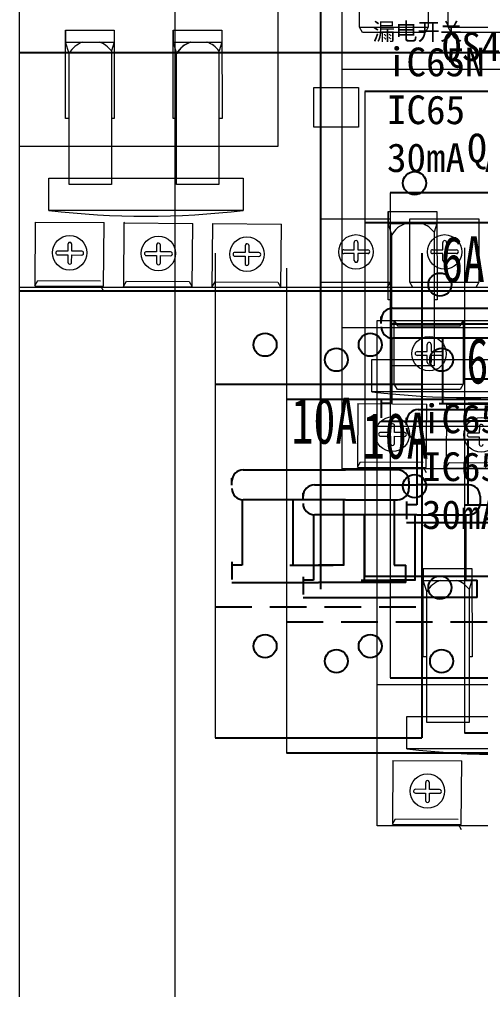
# Model space of a CAD drawing. Extents: x -21176 to 41123, y 80777 to 162275.
# Drawn here: x -18201 to -18120.7, y 81910.5 to 82079.5 of the extents above; entities that cross this region are included whole.
import ezdxf

# ---------------------------------------------------------------- set-up
doc = ezdxf.new("R2010")
doc.units = 0
doc.header["$MEASUREMENT"] = 0
doc.linetypes.add('HIDDEN', pattern=[9.525, 6.35, -3.175])
doc.layers.add('TEXT', color=2, linetype='Continuous')
doc.layers.add('细实线层', color=7, linetype='Continuous')
doc.styles.add('ST', font='', dxfattribs={"width": 0.8, "height": 300})
doc.styles.get('ST').set_extended_font_data('SimSun')

msp = doc.modelspace()

# ---------------------------------------------------------------- linework, layer by layer
at = {"color": 0, "lineweight": -2}
for p, q in [((-18148.61, 82117.747), (-18148.61, 81980.247)), ((-17271.046, 82073.648), (-18201.046, 82073.648)), ((-18130.921, 82038.789), (-18130.921, 81954.359)), ((-17271.046, 82032.147), (-18201.046, 82032.147))]:
    msp.add_line(p, q, dxfattribs=at)
at = {"lineweight": 0}
for p, q in [((-18141.819, 82078.112), (-18129.819, 82078.112)), ((-18141.285, 82077.184), (-18141.819, 82078.112)), ((-18129.819, 82078.112), (-18130.356, 82077.186)), ((-18126.366, 82078.112), (-18114.366, 82078.112)), ((-18125.832, 82077.184), (-18126.366, 82078.112)), ((-18193.03, 82077.581), (-18193.03, 82075.507)), ((-18193.03, 82077.581), (-18193.03, 82075.507)), ((-18174.252, 82077.578), (-18174.252, 82075.504)), ((-18174.252, 82077.578), (-18174.252, 82075.504)), ((-18193.03, 82075.507), (-18184.528, 82075.507)), ((-18192.398, 82073.559), (-18193.03, 82075.507)), ((-18193.03, 82075.507), (-18184.528, 82075.507)), ((-18192.398, 82073.559), (-18193.03, 82075.507)), ((-18184.528, 82075.507), (-18185.025, 82073.987)), ((-18184.528, 82075.507), (-18185.025, 82073.987)), ((-18174.252, 82075.504), (-18165.75, 82075.504)), ((-18173.62, 82073.556), (-18174.252, 82075.504)), ((-18174.252, 82075.504), (-18165.75, 82075.504)), ((-18173.62, 82073.556), (-18174.252, 82075.504)), ((-18165.75, 82075.504), (-18166.247, 82073.984)), ((-18165.75, 82075.504), (-18166.247, 82073.984)), ((-18136.803, 82045.998), (-18136.803, 82043.924)), ((-18198.293, 82044.168), (-18186.294, 82044.076)), ((-18198.293, 82044.168), (-18186.294, 82044.076)), ((-18182.757, 82044.191), (-18182.84, 82044.05)), ((-18182.757, 82044.191), (-18182.84, 82044.05)), ((-18182.84, 82044.05), (-18170.841, 82043.958)), ((-18182.84, 82044.05), (-18170.841, 82043.958)), ((-18167.411, 82043.932), (-18155.412, 82043.84)), ((-18167.411, 82043.932), (-18155.412, 82043.84)), ((-18136.803, 82043.924), (-18128.301, 82043.924)), ((-18136.171, 82041.976), (-18136.803, 82043.924)), ((-18128.301, 82043.924), (-18128.798, 82042.404)), ((-18198.378, 82033.095), (-18197.834, 82034.017)), ((-18198.378, 82033.095), (-18197.834, 82034.017)), ((-18186.912, 82033.078), (-18186.385, 82032.147)), ((-18186.912, 82033.078), (-18186.385, 82032.147)), ((-18182.925, 82032.977), (-18182.381, 82033.898)), ((-18182.925, 82032.977), (-18182.381, 82033.898)), ((-18171.452, 82033.816), (-18170.925, 82032.885)), ((-18171.452, 82033.816), (-18170.925, 82032.885)), ((-18167.496, 82032.859), (-18166.952, 82033.781)), ((-18167.496, 82032.859), (-18166.952, 82033.781)), ((-18156.023, 82033.699), (-18155.496, 82032.767)), ((-18156.023, 82033.699), (-18155.496, 82032.767)), ((-18148.47, 82033.695), (-18136.47, 82033.695)), ((-18148.47, 82033.695), (-18136.47, 82033.695)), ((-18136.47, 82033.695), (-18137.006, 82032.769)), ((-18136.47, 82033.695), (-18137.006, 82032.769)), ((-18133.016, 82033.695), (-18121.016, 82033.695)), ((-18132.482, 82032.767), (-18133.016, 82033.695)), ((-18133.016, 82033.695), (-18121.016, 82033.695)), ((-18132.482, 82032.767), (-18133.016, 82033.695)), ((-18121.016, 82033.695), (-18121.553, 82032.769)), ((-18121.016, 82033.695), (-18121.553, 82032.769)), ((-18135.728, 82027.032), (-18135.191, 82026.106)), ((-18124.262, 82026.105), (-18123.728, 82027.032)), ((-18135.728, 82015.959), (-18123.728, 82015.959)), ((-18135.193, 82015.032), (-18135.728, 82015.959)), ((-18123.728, 82015.959), (-18124.264, 82015.034)), ((-18142.066, 82012.585), (-18130.066, 82012.493)), ((-18126.53, 82012.608), (-18126.613, 82012.467)), ((-18126.613, 82012.467), (-18114.613, 82012.375)), ((-18142.151, 82001.512), (-18141.607, 82002.434)), ((-18126.698, 82001.394), (-18126.154, 82002.315)), ((-18130.685, 82001.495), (-18130.157, 82000.564)), ((-18130.712, 81983.846), (-18130.712, 81981.772)), ((-18130.712, 81981.772), (-18122.209, 81981.772)), ((-18130.079, 81979.824), (-18130.712, 81981.772)), ((-18122.209, 81981.772), (-18122.707, 81980.252)), ((-18135.975, 81950.432), (-18123.975, 81950.341)), ((-18136.059, 81939.36), (-18135.516, 81940.281)), ((-18124.593, 81939.343), (-18124.066, 81938.412))]:
    msp.add_line(p, q, dxfattribs=at)
at = {"color": 0, "linetype": 'Continuous'}
for p, q in [((-18104.878, 82066.931), (-18140.878, 82066.931)), ((-18100.458, 82049.267), (-18136.458, 82049.267)), ((-18140.878, 82044.103), (-18104.878, 82044.103)), ((-18136.458, 82026.44), (-18100.458, 82026.44)), ((-18166.921, 82015.962), (-18130.921, 82015.962)), ((-18123.503, 82016.858), (-18087.503, 82016.858)), ((-18154.498, 82013.349), (-18118.498, 82013.349)), ((-18140.878, 81982.5), (-18104.878, 81982.5)), ((-18136.458, 81964.837), (-18100.458, 81964.837)), ((-18123.503, 81955.256), (-18087.503, 81955.256)), ((-18166.921, 81954.359), (-18130.921, 81954.359)), ((-18154.498, 81951.746), (-18118.498, 81951.746))]:
    msp.add_line(p, q, dxfattribs=at)
at = {"color": 0}
for p, q in [((-18136.003, 82029.177), (-18118.204, 82029.177)), ((-18138.003, 82026.515), (-18138.003, 82027.742)), ((-18136.198, 82023.95), (-18136.198, 82012.594)), ((-18118.204, 82023.95), (-18136.003, 82023.95)), ((-18127.356, 82023.95), (-18127.356, 82012.594)), ((-18138.003, 82013.159), (-18138.003, 82010.094)), ((-18136.198, 82012.594), (-18138.003, 82012.594)), ((-18127.888, 82012.594), (-18120.333, 82012.594)), ((-18127.356, 82012.594), (-18122.878, 82012.594)), ((-18118.399, 82012.594), (-18122.878, 82012.594)), ((-18131.583, 82011.514), (-18113.784, 82011.514)), ((-18138.003, 82009.529), (-18122.878, 82009.529)), ((-18133.583, 82008.851), (-18133.583, 82010.079)), ((-18107.676, 82009.529), (-18122.878, 82009.529)), ((-18131.778, 82006.286), (-18131.778, 81994.93)), ((-18113.784, 82006.286), (-18131.583, 82006.286)), ((-18122.936, 82006.286), (-18122.936, 81994.93)), ((-18162.046, 82001.036), (-18144.247, 82001.036)), ((-18135.146, 82001.036), (-18144.247, 82001.036)), ((-18164.046, 81998.373), (-18164.046, 81999.601)), ((-18133.186, 81999.036), (-18133.186, 81997.809)), ((-18151.623, 81995.76), (-18151.623, 81996.988)), ((-18149.623, 81998.423), (-18131.824, 81998.423)), ((-18122.723, 81998.423), (-18131.824, 81998.423)), ((-18162.241, 81995.808), (-18162.241, 81984.452)), ((-18144.247, 81995.808), (-18162.046, 81995.808)), ((-18153.399, 81995.808), (-18153.399, 81984.452)), ((-18144.572, 81995.808), (-18144.572, 81984.452)), ((-18144.247, 81995.808), (-18135.146, 81995.808)), ((-18135.729, 81995.808), (-18135.729, 81984.452)), ((-18133.583, 81995.495), (-18133.583, 81992.431)), ((-18120.763, 81996.423), (-18120.763, 81995.196)), ((-18131.778, 81994.93), (-18133.583, 81994.93)), ((-18123.468, 81994.93), (-18115.913, 81994.93)), ((-18122.936, 81994.93), (-18118.458, 81994.93)), ((-18149.818, 81993.195), (-18149.818, 81981.839)), ((-18131.824, 81993.195), (-18149.623, 81993.195)), ((-18140.976, 81993.195), (-18140.976, 81981.839)), ((-18133.583, 81991.866), (-18118.458, 81991.866)), ((-18132.149, 81993.195), (-18132.149, 81981.839)), ((-18131.824, 81993.195), (-18122.723, 81993.195)), ((-18123.306, 81993.195), (-18123.306, 81981.839)), ((-18164.046, 81985.017), (-18164.046, 81981.953)), ((-18162.241, 81984.452), (-18164.046, 81984.452)), ((-18153.931, 81984.452), (-18146.376, 81984.452)), ((-18153.399, 81984.452), (-18148.921, 81984.452)), ((-18144.442, 81984.452), (-18148.921, 81984.452)), ((-18144.572, 81984.452), (-18146.376, 81984.452)), ((-18135.729, 81984.452), (-18133.719, 81984.452)), ((-18151.623, 81982.404), (-18151.623, 81979.34)), ((-18149.818, 81981.839), (-18151.623, 81981.839)), ((-18141.508, 81981.839), (-18133.953, 81981.839)), ((-18140.976, 81981.839), (-18136.498, 81981.839)), ((-18132.019, 81981.839), (-18136.498, 81981.839)), ((-18132.149, 81981.839), (-18133.953, 81981.839)), ((-18123.306, 81981.839), (-18121.296, 81981.839)), ((-18164.046, 81981.388), (-18148.921, 81981.388)), ((-18133.719, 81981.388), (-18148.921, 81981.388)), ((-18151.623, 81978.775), (-18136.498, 81978.775)), ((-18121.296, 81978.775), (-18136.498, 81978.775))]:
    msp.add_line(p, q, dxfattribs=at)
at = {"color": 0, "linetype": 'HIDDEN'}
for p, q in [((-18166.921, 81977.186), (-18130.921, 81977.186)), ((-18154.498, 81974.573), (-18118.498, 81974.573))]:
    msp.add_line(p, q, dxfattribs=at)
at = {"lineweight": 0}
for points in [[(-18173.91, 82621.825), (-17243.91, 82621.825), (-17243.91, 81821.825), (-18173.91, 81821.825)], [(-18201.046, 82614.195), (-17271.046, 82614.195), (-17271.046, 81814.195), (-18201.046, 81814.195)], [(-18102.046, 82120.767), (-18102.046, 82032.767), (-18201.046, 82032.767), (-18201.046, 82120.767)], [(-18102.046, 82120.767), (-18102.046, 82032.767), (-18201.046, 82032.767), (-18201.046, 82120.767)], [(-18156.046, 82102.359), (-18156.046, 82057.359), (-18201.046, 82057.359), (-18201.046, 82102.359)], [(-18156.046, 82102.359), (-18156.046, 82057.359), (-18201.046, 82057.359), (-18201.046, 82102.359)], [(-18045.819, 82089.184), (-18045.819, 82001.184), (-18144.819, 82001.184), (-18144.819, 82089.184)], [(-18099.819, 82070.776), (-18099.819, 82025.776), (-18144.819, 82025.776), (-18144.819, 82070.776)], [(-18149.735, 82067.589), (-18141.962, 82067.589), (-18141.962, 82060.711), (-18149.735, 82060.711)], [(-18149.735, 82067.589), (-18141.962, 82067.589), (-18141.962, 82060.711), (-18149.735, 82060.711)], [(-18195.895, 82051.807), (-18162.059, 82051.807), (-18162.059, 82046.202), (-18195.895, 82046.202)], [(-18195.895, 82051.807), (-18162.059, 82051.807), (-18162.059, 82046.202), (-18195.895, 82046.202)], [(-18039.728, 82027.032), (-18039.728, 81939.032), (-18138.728, 81939.032), (-18138.728, 82027.032)], [(-18139.668, 82020.224), (-18105.832, 82020.224), (-18105.832, 82014.619), (-18139.668, 82014.619)], [(-18093.728, 82008.624), (-18093.728, 81963.624), (-18138.728, 81963.624), (-18138.728, 82008.624)], [(-18133.576, 81958.071), (-18099.74, 81958.071), (-18099.74, 81952.467), (-18133.576, 81952.467)]]:
    msp.add_lwpolyline(points, close=True, dxfattribs=at)
for points in [[(-18141.819, 82078.112), (-18141.819, 82089.184), (-18129.819, 82089.184), (-18129.819, 82078.112)], [(-18126.366, 82078.112), (-18126.366, 82089.184), (-18114.366, 82089.184), (-18114.366, 82078.112)], [(-18192.398, 82062.192), (-18193.03, 82062.192), (-18193.03, 82077.581), (-18184.53, 82077.581), (-18184.512, 82062.192), (-18185.025, 82062.192)], [(-18192.398, 82062.192), (-18193.03, 82062.192), (-18193.03, 82077.581), (-18184.53, 82077.581), (-18184.512, 82062.192), (-18185.025, 82062.192)], [(-18173.62, 82062.188), (-18174.252, 82062.188), (-18174.252, 82077.578), (-18165.752, 82077.578), (-18165.734, 82062.188), (-18166.247, 82062.188)], [(-18173.62, 82062.188), (-18174.252, 82062.188), (-18174.252, 82077.578), (-18165.752, 82077.578), (-18165.734, 82062.188), (-18166.247, 82062.188)], [(-18130.357, 82077.184), (-18141.285, 82077.184)], [(-18114.903, 82077.184), (-18125.832, 82077.184)], [(-18188.914, 82075.507), (-18188.59, 82075.507)], [(-18188.914, 82075.507), (-18188.59, 82075.507)], [(-18170.136, 82075.504), (-18169.812, 82075.504)], [(-18170.136, 82075.504), (-18169.812, 82075.504)], [(-18185.025, 82073.987), (-18185.025, 82050.744), (-18192.398, 82050.744), (-18192.398, 82073.559)], [(-18185.025, 82073.987), (-18185.025, 82050.744), (-18192.398, 82050.744), (-18192.398, 82073.559)], [(-18166.286, 82073.987), (-18166.286, 82050.744), (-18173.659, 82050.744), (-18173.659, 82073.559)], [(-18166.286, 82073.987), (-18166.286, 82050.744), (-18173.659, 82050.744), (-18173.659, 82073.559)], [(-18136.171, 82030.609), (-18136.803, 82030.609), (-18136.803, 82045.998), (-18128.303, 82045.998), (-18128.285, 82030.609), (-18128.798, 82030.609)], [(-18148.47, 82033.695), (-18148.47, 82044.767), (-18136.47, 82044.767), (-18136.47, 82033.695)], [(-18148.47, 82033.695), (-18148.47, 82044.767), (-18136.47, 82044.767), (-18136.47, 82033.695)], [(-18133.016, 82033.695), (-18133.016, 82044.767), (-18121.016, 82044.767), (-18121.016, 82033.695)], [(-18133.016, 82033.695), (-18133.016, 82044.767), (-18121.016, 82044.767), (-18121.016, 82033.695)], [(-18198.293, 82044.168), (-18198.378, 82033.095), (-18186.378, 82033.003), (-18186.294, 82044.076)], [(-18198.293, 82044.168), (-18198.378, 82033.095), (-18186.378, 82033.003), (-18186.294, 82044.076)], [(-18182.84, 82044.05), (-18182.925, 82032.977), (-18170.925, 82032.885), (-18170.841, 82043.958)], [(-18182.84, 82044.05), (-18182.925, 82032.977), (-18170.925, 82032.885), (-18170.841, 82043.958)], [(-18167.411, 82043.932), (-18167.496, 82032.859), (-18155.496, 82032.767), (-18155.412, 82043.84)], [(-18167.411, 82043.932), (-18167.496, 82032.859), (-18155.496, 82032.767), (-18155.412, 82043.84)], [(-18132.687, 82043.924), (-18132.363, 82043.924)], [(-18128.798, 82042.404), (-18128.798, 82019.161), (-18136.171, 82019.161), (-18136.171, 82041.976)], [(-18192.584, 82040.315), (-18192.588, 82040.315), (-18192.597, 82039.129)], [(-18192.584, 82040.315), (-18192.588, 82040.315), (-18192.597, 82039.129)], [(-18191.926, 82039.125), (-18191.917, 82040.31)], [(-18191.926, 82039.125), (-18191.917, 82040.31)], [(-18177.131, 82040.197), (-18177.135, 82040.197), (-18177.145, 82039.011)], [(-18177.131, 82040.197), (-18177.135, 82040.197), (-18177.145, 82039.011)], [(-18176.473, 82039.007), (-18176.464, 82040.192)], [(-18176.473, 82039.007), (-18176.464, 82040.192)], [(-18161.703, 82040.079), (-18161.707, 82040.079), (-18161.716, 82038.894)], [(-18161.703, 82040.079), (-18161.707, 82040.079), (-18161.716, 82038.894)], [(-18161.044, 82038.889), (-18161.035, 82040.074)], [(-18161.044, 82038.889), (-18161.035, 82040.074)], [(-18144.504, 82039.358), (-18142.736, 82039.358)], [(-18144.504, 82039.358), (-18142.736, 82039.358)], [(-18142.736, 82039.358), (-18142.736, 82040.621)], [(-18142.736, 82039.358), (-18142.736, 82040.621)], [(-18142.068, 82040.621), (-18142.064, 82040.621), (-18142.064, 82039.358)], [(-18142.068, 82040.621), (-18142.064, 82040.621), (-18142.064, 82039.358)], [(-18142.064, 82039.358), (-18140.323, 82039.358), (-18140.323, 82039.354)], [(-18142.064, 82039.358), (-18140.323, 82039.358), (-18140.323, 82039.354)], [(-18129.051, 82039.358), (-18127.282, 82039.358)], [(-18129.051, 82039.358), (-18127.282, 82039.358)], [(-18127.282, 82039.358), (-18127.282, 82040.621)], [(-18127.282, 82039.358), (-18127.282, 82040.621)], [(-18126.615, 82040.621), (-18126.611, 82040.621), (-18126.611, 82039.358)], [(-18126.615, 82040.621), (-18126.611, 82040.621), (-18126.611, 82039.358)], [(-18126.611, 82039.358), (-18124.87, 82039.358), (-18124.87, 82039.354)], [(-18126.611, 82039.358), (-18124.87, 82039.358), (-18124.87, 82039.354)], [(-18194.371, 82038.474), (-18192.603, 82038.46)], [(-18194.371, 82038.474), (-18192.603, 82038.46)], [(-18192.597, 82039.129), (-18194.366, 82039.141)], [(-18192.597, 82039.129), (-18194.366, 82039.141)], [(-18192.603, 82038.46), (-18192.612, 82037.197)], [(-18192.603, 82038.46), (-18192.612, 82037.197)], [(-18191.944, 82037.192), (-18191.941, 82037.192), (-18191.931, 82038.455)], [(-18191.944, 82037.192), (-18191.941, 82037.192), (-18191.931, 82038.455)], [(-18191.931, 82038.455), (-18190.19, 82038.442), (-18190.19, 82038.446)], [(-18191.931, 82038.455), (-18190.19, 82038.442), (-18190.19, 82038.446)], [(-18190.185, 82039.113), (-18191.926, 82039.125)], [(-18190.185, 82039.113), (-18191.926, 82039.125)], [(-18178.918, 82038.356), (-18177.15, 82038.342)], [(-18178.918, 82038.356), (-18177.15, 82038.342)], [(-18177.145, 82039.011), (-18178.913, 82039.023)], [(-18177.145, 82039.011), (-18178.913, 82039.023)], [(-18177.15, 82038.342), (-18177.159, 82037.079)], [(-18177.15, 82038.342), (-18177.159, 82037.079)], [(-18176.492, 82037.074), (-18176.488, 82037.074), (-18176.478, 82038.337)], [(-18176.492, 82037.074), (-18176.488, 82037.074), (-18176.478, 82038.337)], [(-18176.478, 82038.337), (-18174.737, 82038.324), (-18174.737, 82038.328)], [(-18176.478, 82038.337), (-18174.737, 82038.324), (-18174.737, 82038.328)], [(-18174.732, 82038.995), (-18176.473, 82039.007)], [(-18174.732, 82038.995), (-18176.473, 82039.007)], [(-18163.489, 82038.238), (-18161.721, 82038.224)], [(-18163.489, 82038.238), (-18161.721, 82038.224)], [(-18161.716, 82038.894), (-18163.484, 82038.905)], [(-18161.716, 82038.894), (-18163.484, 82038.905)], [(-18161.721, 82038.224), (-18161.73, 82036.961)], [(-18161.721, 82038.224), (-18161.73, 82036.961)], [(-18161.063, 82036.956), (-18161.059, 82036.956), (-18161.049, 82038.219)], [(-18161.063, 82036.956), (-18161.059, 82036.956), (-18161.049, 82038.219)], [(-18161.049, 82038.219), (-18159.309, 82038.206), (-18159.309, 82038.21)], [(-18161.049, 82038.219), (-18159.309, 82038.206), (-18159.309, 82038.21)], [(-18159.303, 82038.877), (-18161.044, 82038.889)], [(-18159.303, 82038.877), (-18161.044, 82038.889)], [(-18142.736, 82038.689), (-18144.504, 82038.691)], [(-18142.736, 82038.689), (-18144.504, 82038.691)], [(-18142.732, 82037.504), (-18142.736, 82037.504), (-18142.736, 82038.689)], [(-18142.732, 82037.504), (-18142.736, 82037.504), (-18142.736, 82038.689)], [(-18140.323, 82038.687), (-18142.064, 82038.688)], [(-18142.064, 82038.688), (-18142.064, 82037.504)], [(-18140.323, 82038.687), (-18142.064, 82038.688)], [(-18142.064, 82038.688), (-18142.064, 82037.504)], [(-18127.282, 82038.689), (-18129.051, 82038.691)], [(-18127.282, 82038.689), (-18129.051, 82038.691)], [(-18127.278, 82037.504), (-18127.282, 82037.504), (-18127.282, 82038.689)], [(-18127.278, 82037.504), (-18127.282, 82037.504), (-18127.282, 82038.689)], [(-18124.87, 82038.687), (-18126.611, 82038.688)], [(-18126.611, 82038.688), (-18126.611, 82037.504)], [(-18124.87, 82038.687), (-18126.611, 82038.688)], [(-18126.611, 82038.688), (-18126.611, 82037.504)], [(-18197.833, 82034.018), (-18186.905, 82033.934)], [(-18197.833, 82034.018), (-18186.905, 82033.934)], [(-18182.38, 82033.9), (-18171.452, 82033.816)], [(-18182.38, 82033.9), (-18171.452, 82033.816)], [(-18166.951, 82033.782), (-18156.023, 82033.699)], [(-18166.951, 82033.782), (-18156.023, 82033.699)], [(-18137.007, 82032.767), (-18147.936, 82032.767)], [(-18137.007, 82032.767), (-18147.936, 82032.767)], [(-18121.554, 82032.767), (-18132.482, 82032.767)], [(-18121.554, 82032.767), (-18132.482, 82032.767)], [(-18135.728, 82015.959), (-18135.728, 82027.032), (-18123.728, 82027.032), (-18123.728, 82015.959)], [(-18135.19, 82026.105), (-18124.262, 82026.105)], [(-18129.994, 82021.623), (-18129.994, 82022.886)], [(-18129.326, 82022.886), (-18129.322, 82022.886), (-18129.322, 82021.623)], [(-18131.762, 82021.623), (-18129.994, 82021.623)], [(-18129.994, 82020.954), (-18131.762, 82020.955)], [(-18129.99, 82019.768), (-18129.994, 82019.768), (-18129.994, 82020.954)], [(-18129.322, 82021.623), (-18127.581, 82021.623), (-18127.581, 82021.619)], [(-18127.581, 82020.951), (-18129.322, 82020.953)], [(-18129.322, 82020.953), (-18129.322, 82019.768)], [(-18124.265, 82015.032), (-18135.193, 82015.032)], [(-18142.066, 82012.585), (-18142.151, 82001.512), (-18130.151, 82001.42), (-18130.066, 82012.493)], [(-18126.613, 82012.467), (-18126.698, 82001.394), (-18114.698, 82001.302), (-18114.613, 82012.375)], [(-18136.37, 82007.546), (-18138.139, 82007.558)], [(-18136.357, 82008.732), (-18136.361, 82008.732), (-18136.37, 82007.546)], [(-18135.699, 82007.542), (-18135.69, 82008.727)], [(-18133.958, 82007.53), (-18135.699, 82007.542)], [(-18120.917, 82007.428), (-18122.686, 82007.44)], [(-18120.904, 82008.614), (-18120.908, 82008.614), (-18120.917, 82007.428)], [(-18138.144, 82006.891), (-18136.375, 82006.877)], [(-18136.375, 82006.877), (-18136.385, 82005.614)], [(-18135.717, 82005.609), (-18135.713, 82005.609), (-18135.704, 82006.872)], [(-18135.704, 82006.872), (-18133.963, 82006.859), (-18133.963, 82006.863)], [(-18122.691, 82006.773), (-18120.922, 82006.759)], [(-18120.922, 82006.759), (-18120.932, 82005.496)], [(-18141.606, 82002.435), (-18130.678, 82002.351)], [(-18126.153, 82002.317), (-18115.225, 82002.233)], [(-18130.079, 81968.456), (-18130.712, 81968.456), (-18130.712, 81983.846), (-18122.212, 81983.846), (-18122.193, 81968.456), (-18122.707, 81968.456)], [(-18126.596, 81981.772), (-18126.271, 81981.772)], [(-18122.707, 81980.252), (-18122.707, 81957.009), (-18130.079, 81957.009), (-18130.079, 81979.824)], [(-18135.975, 81950.432), (-18136.059, 81939.36), (-18124.06, 81939.268), (-18123.975, 81950.341)], [(-18130.266, 81946.579), (-18130.27, 81946.579), (-18130.279, 81945.394)], [(-18129.607, 81945.39), (-18129.598, 81946.574)], [(-18132.052, 81944.738), (-18130.284, 81944.725)], [(-18130.279, 81945.394), (-18132.047, 81945.406)], [(-18130.284, 81944.725), (-18130.294, 81943.462)], [(-18129.626, 81943.457), (-18129.622, 81943.457), (-18129.612, 81944.72)], [(-18129.612, 81944.72), (-18127.872, 81944.706), (-18127.872, 81944.71)], [(-18127.867, 81945.378), (-18129.607, 81945.39)], [(-18135.515, 81940.283), (-18124.587, 81940.199)]]:
    msp.add_lwpolyline(points, dxfattribs=at)
at = {"color": 0, "linetype": 'Continuous'}
for centre in [(-18132.208, 82050.956), (-18127.788, 82033.293), (-18158.251, 82022.815), (-18139.921, 82022.815), (-18145.828, 82020.202), (-18127.498, 82020.202), (-18132.208, 81998.195), (-18127.788, 81980.532), (-18158.251, 81970.333), (-18139.921, 81970.333), (-18145.828, 81967.72), (-18127.498, 81967.72)]:
    msp.add_circle(centre, 2.01, dxfattribs=at)
at = {"lineweight": 0}
for centre in [(-18192.282, 82038.829), (-18192.282, 82038.829), (-18176.829, 82038.711), (-18176.829, 82038.711), (-18161.4, 82038.593), (-18161.4, 82038.593), (-18142.418, 82038.987), (-18142.418, 82038.987), (-18126.964, 82038.987), (-18126.964, 82038.987), (-18129.676, 82021.252), (-18136.055, 82007.246), (-18120.602, 82007.128), (-18129.963, 81945.093)]:
    msp.add_circle(centre, 3, dxfattribs=at)
for centre, radius, start, end in [((-18188.568, 82071.302), 4.446, 108.91118, 149.48137), ((-18188.568, 82071.302), 4.446, 108.91118, 149.48137), ((-18188.568, 82071.302), 4.446, 37.16595, 71.08882), ((-18188.568, 82071.302), 4.446, 37.16595, 71.08882), ((-18169.829, 82071.302), 4.446, 109.04694, 149.48137), ((-18169.829, 82071.302), 4.446, 109.04694, 149.48137), ((-18169.79, 82071.298), 4.446, 108.91118, 149.48137), ((-18169.79, 82071.298), 4.446, 108.91118, 149.48137), ((-18169.829, 82071.302), 4.446, 37.16595, 70.95306), ((-18169.829, 82071.302), 4.446, 37.16595, 70.95306), ((-18169.79, 82071.298), 4.446, 37.16595, 71.08882), ((-18169.79, 82071.298), 4.446, 37.16595, 71.08882), ((-18178.977, 82189.025), 143.821, 263.24454, 276.75546), ((-18178.977, 82189.025), 143.821, 263.24454, 276.75546), ((-18132.341, 82039.719), 4.446, 108.91118, 149.48137), ((-18132.341, 82039.719), 4.446, 37.16595, 71.08882), ((-18142.402, 82040.621), 0.334, 0, 180), ((-18142.402, 82040.621), 0.334, 0, 180), ((-18126.948, 82040.621), 0.334, 0, 180), ((-18126.948, 82040.621), 0.334, 0, 180), ((-18192.282, 82038.829), 1.5, 101.62647, 101.79811), ((-18192.282, 82038.829), 1.5, 101.62647, 101.79811), ((-18192.251, 82040.312), 0.334, 355.15261, 182.43139), ((-18192.251, 82040.312), 0.334, 355.15261, 182.43139), ((-18192.282, 82038.829), 1.5, 75.91869, 75.95753), ((-18192.282, 82038.829), 1.5, 75.91869, 75.95753), ((-18176.829, 82038.711), 1.5, 101.62647, 101.79811), ((-18176.829, 82038.711), 1.5, 101.62647, 101.79811), ((-18176.798, 82040.194), 0.334, 355.15261, 182.43139), ((-18176.798, 82040.194), 0.334, 355.15261, 182.43139), ((-18176.829, 82038.711), 1.5, 75.91869, 75.95753), ((-18176.829, 82038.711), 1.5, 75.91869, 75.95753), ((-18161.4, 82038.593), 1.5, 101.62647, 101.79811), ((-18161.4, 82038.593), 1.5, 101.62647, 101.79811), ((-18161.369, 82040.076), 0.334, 355.15261, 182.43139), ((-18161.369, 82040.076), 0.334, 355.15261, 182.43139), ((-18161.4, 82038.593), 1.5, 75.91869, 75.95753), ((-18161.4, 82038.593), 1.5, 75.91869, 75.95753), ((-18144.504, 82039.025), 0.334, 90, 270), ((-18144.504, 82039.025), 0.334, 90, 270), ((-18140.323, 82039.021), 0.334, 269.89106, 90), ((-18140.323, 82039.021), 0.334, 269.89106, 90), ((-18129.051, 82039.025), 0.334, 90, 270), ((-18129.051, 82039.025), 0.334, 90, 270), ((-18124.87, 82039.021), 0.334, 269.89106, 90), ((-18124.87, 82039.021), 0.334, 269.89106, 90), ((-18194.368, 82038.807), 0.334, 89.56238, 269.56238), ((-18194.368, 82038.807), 0.334, 89.56238, 269.56238), ((-18190.188, 82038.779), 0.334, 269.56238, 89.67132), ((-18190.188, 82038.779), 0.334, 269.56238, 89.67132), ((-18178.916, 82038.689), 0.334, 89.56238, 269.56238), ((-18178.916, 82038.689), 0.334, 89.56238, 269.56238), ((-18174.735, 82038.661), 0.334, 269.56238, 89.67132), ((-18174.735, 82038.661), 0.334, 269.56238, 89.67132), ((-18163.487, 82038.572), 0.334, 89.56238, 269.56238), ((-18163.487, 82038.572), 0.334, 89.56238, 269.56238), ((-18159.306, 82038.544), 0.334, 269.56238, 89.67132), ((-18159.306, 82038.544), 0.334, 269.56238, 89.67132), ((-18142.418, 82038.987), 1.5, 257.76427, 257.93591), ((-18142.418, 82038.987), 1.5, 257.76427, 257.93591), ((-18142.398, 82037.504), 0.334, 177.13099, 4.40977), ((-18142.398, 82037.504), 0.334, 177.13099, 4.40977), ((-18142.418, 82038.987), 1.5, 283.60485, 283.64369), ((-18142.418, 82038.987), 1.5, 283.60485, 283.64369), ((-18126.964, 82038.987), 1.5, 257.76427, 257.93591), ((-18126.964, 82038.987), 1.5, 257.76427, 257.93591), ((-18126.945, 82037.504), 0.334, 177.13099, 4.40977), ((-18126.945, 82037.504), 0.334, 177.13099, 4.40977), ((-18126.964, 82038.987), 1.5, 283.60485, 283.64369), ((-18126.964, 82038.987), 1.5, 283.60485, 283.64369), ((-18192.278, 82037.195), 0.334, 179.56238, 359.56238), ((-18192.278, 82037.195), 0.334, 179.56238, 359.56238), ((-18176.825, 82037.077), 0.334, 179.56238, 359.56238), ((-18176.825, 82037.077), 0.334, 179.56238, 359.56238), ((-18161.397, 82036.959), 0.334, 179.56238, 359.56238), ((-18161.397, 82036.959), 0.334, 179.56238, 359.56238), ((-18129.66, 82022.886), 0.334, 0, 180), ((-18131.762, 82021.289), 0.334, 90, 270), ((-18127.581, 82021.285), 0.334, 269.89106, 90), ((-18129.676, 82021.252), 1.5, 257.76427, 257.93591), ((-18129.656, 82019.768), 0.334, 177.13099, 4.40977), ((-18129.676, 82021.252), 1.5, 283.60485, 283.64369), ((-18122.75, 82157.442), 143.821, 263.24454, 276.75546), ((-18136.023, 82008.729), 0.334, 355.15261, 182.43139), ((-18120.57, 82008.611), 0.334, 355.15261, 182.43139), ((-18138.141, 82007.224), 0.334, 89.56238, 269.56238), ((-18136.055, 82007.246), 1.5, 101.62647, 101.79811), ((-18136.055, 82007.246), 1.5, 75.91869, 75.95753), ((-18133.961, 82007.196), 0.334, 269.56238, 89.67132), ((-18122.688, 82007.106), 0.334, 89.56238, 269.56238), ((-18120.602, 82007.128), 1.5, 101.62647, 101.79811), ((-18136.051, 82005.612), 0.334, 179.56238, 359.56238), ((-18120.598, 82005.494), 0.334, 179.56238, 359.56238), ((-18126.249, 81977.566), 4.446, 108.91118, 149.48137), ((-18126.249, 81977.566), 4.446, 37.16595, 71.08882), ((-18116.658, 82095.29), 143.821, 263.24454, 276.75546), ((-18129.963, 81945.093), 1.5, 101.62647, 101.79811), ((-18129.932, 81946.577), 0.334, 355.15261, 182.43139), ((-18129.963, 81945.093), 1.5, 75.91869, 75.95753), ((-18132.05, 81945.072), 0.334, 89.56238, 269.56238), ((-18127.869, 81945.044), 0.334, 269.56238, 89.67132), ((-18129.96, 81943.459), 0.334, 179.56238, 359.56238)]:
    msp.add_arc(centre, radius, start, end, dxfattribs=at)
at = {"color": 0}
for centre, start, end in [((-18136.003, 82027.177), 90, 180), ((-18136.003, 82025.95), 180, 270), ((-18131.583, 82009.514), 90, 180), ((-18131.583, 82008.286), 180, 270), ((-18162.046, 81999.036), 90, 180), ((-18135.186, 81999.036), 0, 90), ((-18162.046, 81997.808), 180, 270), ((-18149.623, 81996.423), 90, 180), ((-18135.186, 81997.809), 270, 0), ((-18122.763, 81996.423), 0, 90), ((-18149.623, 81995.195), 180, 270), ((-18122.763, 81995.196), 270, 0)]:
    msp.add_arc(centre, 2, start, end, dxfattribs=at)
at = {"layer": 'TEXT', "linetype": 'Continuous'}
for p, q in [((-18133.719, 81981.388), (-18133.719, 81984.452)), ((-18121.296, 81978.775), (-18121.296, 81981.839))]:
    msp.add_line(p, q, dxfattribs=at)
at = {"layer": '细实线层', "lineweight": 0}
for p, q in [((-18140.878, 82066.931), (-18140.878, 81982.5)), ((-18136.458, 82049.267), (-18136.458, 81964.837)), ((-18123.503, 82039.686), (-18123.503, 81955.256)), ((-18166.921, 82038.789), (-18166.921, 81954.359)), ((-18154.498, 82036.176), (-18154.498, 81951.746))]:
    msp.add_line(p, q, dxfattribs=at)

# ---------------------------------------------------------------- texts
at = {"lineweight": 0, "insert": (-18139.494, 82078.853), "char_height": 3, "attachment_point": 1}
msp.add_mtext_dynamic_manual_height_columns('漏电开关', width=19.33541, gutter_width=1, heights=[0], dxfattribs=at)
msp.add_mtext_dynamic_manual_height_columns('漏电开关', width=19.33541, gutter_width=1, heights=[0], dxfattribs=at)
at = {"lineweight": 0, "char_height": 5, "width": 101.05579, "attachment_point": 1}
for insert in [(-18127.44, 82077.229), (-18123.02, 82059.566)]:
    msp.add_mtext('QS4', dxfattribs=dict(at, insert=insert))
at = {"char_height": 5, "width": 64.03936, "attachment_point": 1}
for insert in [(-18137.008, 82074.563), (-18130.917, 82012.411)]:
    msp.add_mtext('iC65N 3P C20A+vigi IC65 ELE 3P 40A 30mA AC', dxfattribs=dict(at, insert=insert))
at = {"layer": 'TEXT', "color": 0, "style": 'ST', "width": 0.7}
for s, p in [('6A', (-18127.578, 82033.718)), ('6A', (-18123.158, 82016.055)), ('10A', (-18153.621, 82005.577)), ('10A', (-18141.198, 82002.964))]:
    msp.add_text(s, height=8, dxfattribs=at).set_placement(p)

doc.saveas('drawing.dxf')
